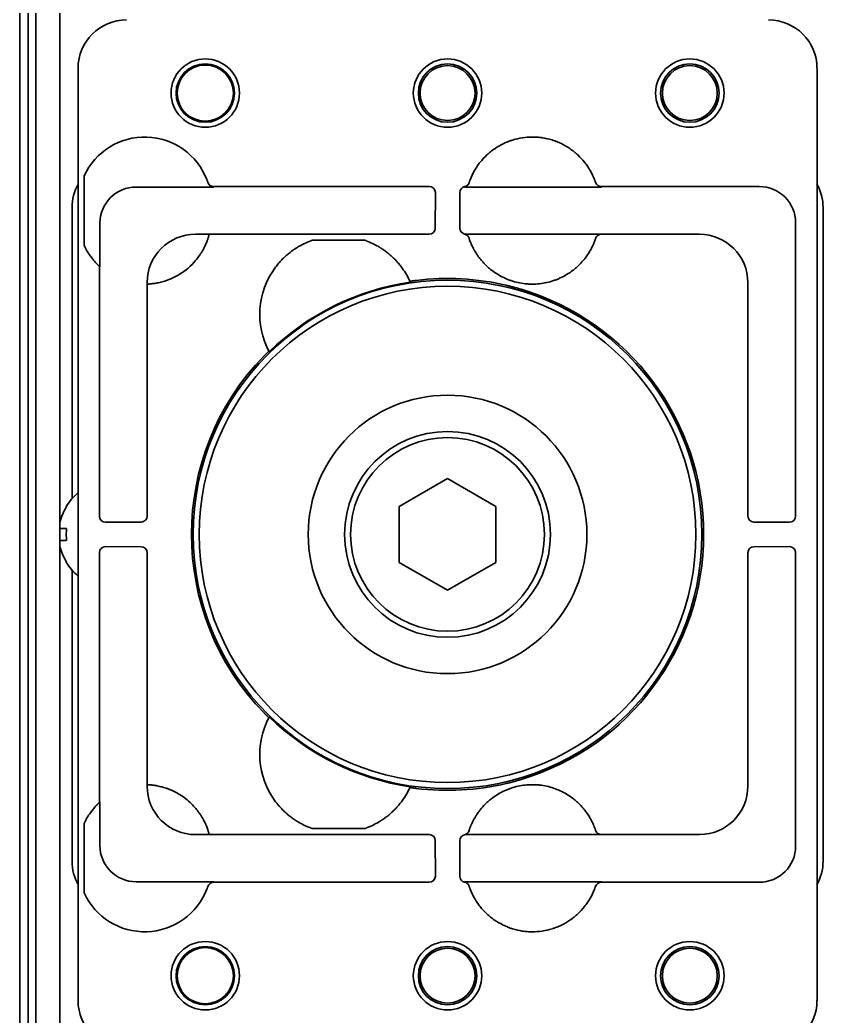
# Model space of a CAD drawing. Extents: x 6336 to 10269, y -393 to 3371.
# Drawn here: x 8426.8 to 8493.1, y 2653.9 to 2736.2 of the extents above; entities that cross this region are included whole.
import ezdxf

# ---------------------------------------------------------------- set-up
doc = ezdxf.new("R2010")
doc.units = 0
doc.header["$LTSCALE"] = 5
doc.layers.add('1', color=7, linetype='CONTINUOUS', true_color=0xffffff)

msp = doc.modelspace()

# ---------------------------------------------------------------- linework, layer by layer
at = {"layer": '1', "color": 7, "linetype": 'Continuous', "lineweight": 35}
for p, q in [((8428.073, 2599.326), (8428.073, 3234.726)), ((8426.773, 3233.926), (8426.773, 2584.526)), ((8427.462, 2587.526), (8427.462, 3230.926)), ((8430.073, 3188.71), (8430.073, 2694.737)), ((8431.573, 2732.227), (8431.573, 2655.226)), ((8492.573, 2655.226), (8492.573, 2732.227)), ((8432.073, 2717.608), (8432.073, 2723.344)), ((8442.774, 2722.424), (8436.375, 2722.424)), ((8460.567, 2722.463), (8442.761, 2722.463)), ((8474.774, 2722.424), (8463.599, 2722.424)), ((8474.294, 2722.783), (8474.287, 2722.804)), ((8487.81, 2722.463), (8474.761, 2722.463)), ((8461.051, 2719.016), (8461.066, 2721.963)), ((8463.079, 2721.963), (8463.094, 2719.016)), ((8431.073, 2720.727), (8431.073, 2696.678)), ((8493.073, 2666.726), (8493.073, 2720.727)), ((8433.375, 2719.424), (8433.375, 2715.828)), ((8490.81, 2695.232), (8490.81, 2719.464)), ((8441.27, 2718.528), (8442.399, 2718.528)), ((8442.399, 2718.528), (8442.397, 2718.519)), ((8442.397, 2718.519), (8450.288, 2718.519)), ((8450.288, 2718.519), (8450.385, 2718.519)), ((8450.385, 2718.519), (8450.882, 2718.52)), ((8450.883, 2718.52), (8455.263, 2718.52)), ((8455.263, 2718.52), (8455.761, 2718.519)), ((8455.761, 2718.519), (8455.858, 2718.519)), ((8455.858, 2718.519), (8460.552, 2718.519)), ((8463.529, 2718.528), (8474.774, 2718.528)), ((8474.297, 2718.179), (8474.297, 2718.18)), ((8474.771, 2718.519), (8482.866, 2718.519)), ((8455.263, 2718.02), (8450.883, 2718.02)), ((8433.336, 2715.864), (8433.336, 2695.232)), ((8437.271, 2714.403), (8437.271, 2714.529)), ((8437.28, 2714.404), (8437.271, 2714.403)), ((8437.28, 2695.247), (8437.28, 2714.404)), ((8486.866, 2714.52), (8486.866, 2695.247)), ((8458.073, 2696.036), (8462.073, 2698.345)), ((8462.073, 2698.345), (8466.073, 2696.036)), ((8430.595, 2696.026), (8430.628, 2696.026)), ((8458.073, 2691.417), (8458.073, 2696.036)), ((8466.073, 2696.036), (8466.073, 2691.417)), ((8430.073, 2694.232), (8430.073, 2693.231)), ((8433.836, 2694.733), (8436.783, 2694.748)), ((8487.366, 2694.748), (8490.31, 2694.733)), ((8430.073, 2692.716), (8430.073, 2599.726)), ((8436.783, 2692.705), (8433.836, 2692.72)), ((8490.31, 2692.72), (8487.366, 2692.705)), ((8433.336, 2692.22), (8433.336, 2671.588)), ((8437.28, 2673.049), (8437.28, 2692.205)), ((8486.866, 2692.205), (8486.866, 2672.933)), ((8490.81, 2667.989), (8490.81, 2692.22)), ((8430.628, 2691.426), (8430.595, 2691.426)), ((8462.073, 2689.107), (8458.073, 2691.417)), ((8466.073, 2691.417), (8462.073, 2689.107)), ((8431.073, 2690.774), (8431.073, 2666.726)), ((8437.271, 2673.049), (8437.28, 2673.049)), ((8437.271, 2672.923), (8437.271, 2673.049)), ((8433.375, 2671.624), (8433.336, 2671.588)), ((8433.375, 2671.624), (8433.375, 2668.028)), ((8432.073, 2664.108), (8432.073, 2669.844)), ((8442.399, 2668.924), (8441.27, 2668.924)), ((8442.397, 2668.933), (8442.399, 2668.924)), ((8450.288, 2668.933), (8442.397, 2668.933)), ((8450.385, 2668.933), (8450.288, 2668.933)), ((8450.882, 2668.933), (8450.385, 2668.933)), ((8450.883, 2669.433), (8455.263, 2669.433)), ((8455.263, 2668.933), (8450.883, 2668.933)), ((8455.263, 2668.933), (8455.761, 2668.933)), ((8455.858, 2668.933), (8455.761, 2668.933)), ((8460.552, 2668.933), (8455.858, 2668.933)), ((8474.774, 2668.924), (8463.529, 2668.924)), ((8474.298, 2669.271), (8474.297, 2669.272)), ((8482.866, 2668.933), (8474.771, 2668.933)), ((8461.066, 2665.489), (8461.051, 2668.436)), ((8463.094, 2668.433), (8463.079, 2665.489)), ((8436.375, 2665.028), (8442.774, 2665.028)), ((8442.286, 2664.645), (8442.282, 2664.634)), ((8442.287, 2664.649), (8442.286, 2664.647)), ((8442.761, 2664.989), (8460.567, 2664.989)), ((8463.599, 2665.028), (8474.774, 2665.028)), ((8474.287, 2664.648), (8474.291, 2664.663)), ((8474.761, 2664.989), (8487.81, 2664.989))]:
    msp.add_line(p, q, dxfattribs=at)
for centre, radius in [((8442.073, 2730.182), 2.825), ((8462.073, 2730.182), 2.825), ((8482.073, 2730.182), 2.825), ((8442.073, 2730.182), 2.411), ((8442.073, 2730.182), 2.32), ((8462.073, 2730.182), 2.411), ((8462.073, 2730.182), 2.267), ((8482.073, 2730.182), 2.411), ((8482.073, 2730.182), 2.267), ((8462.073, 2693.726), 21), ((8462.073, 2693.726), 20.5), ((8462.073, 2693.726), 11.5), ((8462.073, 2693.726), 8.5), ((8462.073, 2693.726), 8), ((8442.073, 2657.27), 2.825), ((8442.073, 2657.27), 2.411), ((8462.073, 2657.27), 2.825), ((8462.073, 2657.27), 2.411), ((8482.073, 2657.27), 2.825), ((8482.073, 2657.27), 2.411), ((8442.073, 2657.27), 2.32), ((8462.073, 2657.27), 2.267), ((8482.073, 2657.27), 2.267)]:
    msp.add_circle(centre, radius, dxfattribs=at)
for centre, radius, start, end in [((8437.073, 2721.052), 5.5, 21.10696, 155.38002), ((8437.073, 2719.9), 5.5, 204.61998, 215.33124), ((8437.073, 2719.9), 5.5, 301.52607, 319.88439), ((8453.073, 2711.9), 6.5, 143.94816, 207.95034), ((8453.073, 2711.9), 6.5, 24.74098, 36.05184), ((8462.073, 2693.726), 21.14, 76.75031, 97.03063), ((8462.073, 2693.726), 21.07, 98.38924, 134.30208), ((8462.073, 2693.726), 21.14, 286.69802, 73.30233), ((8462.073, 2693.726), 21.14, 135.6607, 224.3393), ((8434.693, 2693.527), 4.8, 130.542, 148.62729), ((8434.693, 2693.925), 4.8, 211.37271, 229.458), ((8453.073, 2675.552), 6.5, 152.04966, 216.05184), ((8462.073, 2693.726), 21.07, 225.69792, 261.61076), ((8453.073, 2675.552), 6.5, 323.94816, 335.25902), ((8462.073, 2693.726), 21.14, 262.96937, 283.24939), ((8437.073, 2667.552), 5.5, 45.48558, 58.47399), ((8437.073, 2667.552), 5.5, 144.66876, 155.38002), ((8437.073, 2666.4), 5.5, 204.61998, 338.89304)]:
    msp.add_arc(centre, radius, start, end, dxfattribs=at)
for centre, major_axis, ratio, start_param, end_param in [((8435.573, 2732.226), (2.829, -2.829), 0.999695, 2.356347, 3.926839), ((8488.572, 2732.226), (-2.829, -2.829), 0.999695, 2.356347, 3.926839), ((8435.073, 2720.726), (-2.829, 2.829), 0.999695, 0.279915, 0.785246), ((8436.376, 2719.423), (-2.122, 2.122), 0.999695, 5.497939, 7.068431), ((8437.065, 2721.05), (-5.228, -1.734), 0.999252, 3.138522, 3.145428), ((8442.761, 2722.963), (0.474, 0.159), 0.999831, 3.141593, 4.388346), ((8437.072, 2720.552), (-5.684, -1.924), 0.999938, 3.132345, 3.139281), ((8460.566, 2721.963), (-0.224, -0.448), 0.999239, 2.03449, 3.605134), ((8463.579, 2721.963), (0.224, -0.448), 0.999239, 2.880101, 4.248696), ((8463.379, 2722.943), (-0.473, 0.161), 0.999761, 2.10121, 3.149501), ((8463.599, 2721.924), (0.224, -0.447), 0.99981, 2.678052, 2.916971), ((8474.761, 2722.963), (0.475, 0.157), 0.999831, 3.145682, 4.39242), ((8487.809, 2719.463), (-2.122, -2.122), 0.999543, 2.356347, 3.926839), ((8489.072, 2720.726), (2.829, 2.829), 0.999695, 5.497939, 6.003271), ((8460.552, 2719.019), (-0.447, -0.224), 0.99981, 1.107255, 2.677899), ((8463.594, 2719.019), (0.447, -0.224), 0.99981, 3.605286, 4.952817), ((8441.271, 2714.528), (2.829, -2.829), 0.999695, 2.356347, 3.926839), ((8463.367, 2718.045), (-0.476, -0.155), 0.999754, 3.133975, 4.161422), ((8474.771, 2718.019), (-0.475, 0.156), 0.999831, 5.030486, 6.282512), ((8482.866, 2714.519), (2.828, -2.828), 0.999924, 0.78555, 2.356042), ((8435.374, 9942.538), (0, -7227.617), 0.017452, 6.267025, 6.267338), ((3762.892, 1908.685), (-4696.559, -804.417), 0.03512, 3.150702, 3.151017), ((11934.696, 5955.548), (-3486.444, -3247.993), 0.03512, 6.273761, 6.274076), ((8433.836, 2695.233), (-0.448, -0.224), 0.999239, 5.819644, 7.390288), ((8436.78, 2695.247), (0.224, 0.447), 0.99981, 3.605286, 5.17593), ((8487.366, 2695.247), (-0.224, 0.447), 0.99981, 1.107255, 2.677899), ((8490.31, 2695.233), (0.448, -0.224), 0.999239, 5.176082, 6.746726), ((8433.836, 2692.22), (0.448, -0.224), 0.999239, 2.03449, 3.605134), ((8436.78, 2692.205), (0.224, -0.447), 0.99981, 1.107255, 2.677899), ((8487.366, 2692.205), (-0.224, -0.447), 0.99981, 3.605286, 5.17593), ((8490.31, 2692.22), (-0.448, -0.224), 0.999239, 2.678052, 4.248696), ((11934.696, -568.096), (3486.444, -3247.993), 0.03512, 3.150702, 3.151017), ((8441.271, 2672.924), (2.829, 2.829), 0.999695, 2.356347, 3.926839), ((3762.892, 3478.768), (4696.559, -804.417), 0.03512, 6.273761, 6.274076), ((8482.866, 2672.933), (-2.828, -2.828), 0.999924, 0.78555, 2.356042), ((8460.552, 2668.433), (-0.447, 0.224), 0.99981, 3.605286, 5.17593), ((8463.594, 2668.433), (0.447, 0.224), 0.99981, 1.330368, 2.677899), ((8463.367, 2669.407), (0.476, -0.155), 0.999754, 5.263357, 6.293203), ((8474.771, 2669.433), (0.475, 0.156), 0.999831, 3.142574, 4.3946), ((8436.376, 2668.029), (-2.122, -2.122), 0.999695, 5.497939, 7.068431), ((8487.809, 2667.99), (2.122, -2.122), 0.999543, 5.497939, 7.068431), ((8435.073, 2666.727), (-2.829, -2.829), 0.999695, 5.497939, 6.003271), ((8489.072, 2666.727), (2.829, -2.829), 0.999695, 0.279915, 0.785246), ((8460.566, 2665.489), (0.224, -0.448), 0.999239, 5.819644, 7.390288), ((8463.579, 2665.489), (-0.224, -0.448), 0.999239, 5.176082, 6.544021), ((8442.761, 2664.489), (0.474, -0.159), 0.999831, 1.894839, 3.141593), ((8437.075, 2666.399), (-1.747, -5.214), 0.99983, 1.569957, 1.576869), ((8463.378, 2664.51), (-0.477, -0.15), 0.999767, 3.157291, 4.205088), ((8463.599, 2665.529), (-0.224, -0.447), 0.99981, 0.22534, 0.463541), ((8474.761, 2664.489), (0.474, -0.158), 0.999831, 1.892032, 3.138921), ((8435.573, 2655.227), (2.829, 2.829), 0.999695, 2.356347, 3.926839), ((8488.572, 2655.227), (-2.829, 2.829), 0.999695, 2.356347, 3.926839)]:
    msp.add_ellipse(centre, major_axis=major_axis, ratio=ratio, start_param=start_param, end_param=end_param, dxfattribs=at)
for points, knots in [([(8474.204, 2723.033), (8474.104, 2723.292), (8473.985, 2723.542), (8473.83, 2723.813), (8473.812, 2723.843), (8473.777, 2723.903), (8473.759, 2723.932), (8473.704, 2724.021), (8473.666, 2724.079), (8473.55, 2724.25), (8473.468, 2724.361), (8473.213, 2724.684), (8473.027, 2724.885), (8472.775, 2725.12), (8472.698, 2725.19), (8472.619, 2725.257), (8472.566, 2725.301), (8472.539, 2725.323), (8472.403, 2725.432), (8472.292, 2725.514), (8471.952, 2725.747), (8471.715, 2725.884), (8471.344, 2726.064), (8471.218, 2726.119), (8471.057, 2726.182), (8471.025, 2726.195), (8470.96, 2726.219), (8470.927, 2726.231), (8470.829, 2726.265), (8470.763, 2726.287), (8470.433, 2726.389), (8470.166, 2726.45), (8469.759, 2726.511), (8469.623, 2726.527), (8469.417, 2726.542), (8469.313, 2726.548), (8469.209, 2726.551), (8469.14, 2726.552), (8469.105, 2726.552), (8468.793, 2726.552), (8468.519, 2726.531), (8467.977, 2726.449), (8467.709, 2726.388), (8467.412, 2726.296), (8467.379, 2726.285), (8467.313, 2726.263), (8467.28, 2726.252), (8467.182, 2726.217), (8467.117, 2726.193), (8466.924, 2726.117), (8466.798, 2726.062), (8466.428, 2725.882), (8466.191, 2725.745), (8465.907, 2725.55), (8465.822, 2725.49), (8465.74, 2725.427), (8465.685, 2725.385), (8465.657, 2725.363), (8465.522, 2725.255), (8465.418, 2725.164), (8465.116, 2724.883), (8464.931, 2724.681), (8464.675, 2724.358), (8464.594, 2724.247), (8464.497, 2724.104), (8464.478, 2724.075), (8464.44, 2724.016), (8464.421, 2723.987), (8464.366, 2723.899), (8464.331, 2723.839), (8464.159, 2723.538), (8464.04, 2723.288), (8463.94, 2723.029)], [0, 0, 0, 0, 0.0625, 0.0625, 0.070313, 0.070313, 0.078125, 0.078125, 0.09375, 0.09375, 0.125, 0.125, 0.1875, 0.1875, 0.203125, 0.210938, 0.210938, 0.21875, 0.21875, 0.25, 0.25, 0.3125, 0.3125, 0.34375, 0.34375, 0.351563, 0.351563, 0.359375, 0.359375, 0.375, 0.375, 0.4375, 0.4375, 0.46875, 0.46875, 0.484375, 0.492188, 0.492188, 0.5, 0.5, 0.5625, 0.5625, 0.625, 0.625, 0.632812, 0.632812, 0.640625, 0.640625, 0.65625, 0.65625, 0.6875, 0.6875, 0.75, 0.75, 0.765625, 0.773437, 0.773437, 0.78125, 0.78125, 0.8125, 0.8125, 0.875, 0.875, 0.90625, 0.90625, 0.914062, 0.914062, 0.921875, 0.921875, 0.9375, 0.9375, 1, 1, 1, 1]), ([(8442.287, 2722.804), (8442.286, 2722.804), (8442.286, 2722.806), (8442.284, 2722.812), (8442.282, 2722.816), (8442.278, 2722.828), (8442.276, 2722.835), (8442.27, 2722.852), (8442.267, 2722.861), (8442.26, 2722.882), (8442.255, 2722.894), (8442.247, 2722.919), (8442.242, 2722.932), (8442.234, 2722.953), (8442.232, 2722.96), (8442.226, 2722.974), (8442.224, 2722.981), (8442.215, 2723.003), (8442.21, 2723.018), (8442.204, 2723.033)], [0, 0, 0, 0, 0.125, 0.125, 0.25, 0.25, 0.375, 0.375, 0.5, 0.5, 0.625, 0.625, 0.75, 0.75, 0.8125, 0.8125, 0.875, 0.875, 1, 1, 1, 1]), ([(8463.94, 2723.029), (8463.935, 2723.014), (8463.929, 2722.998), (8463.92, 2722.976), (8463.917, 2722.968), (8463.912, 2722.953), (8463.909, 2722.946), (8463.901, 2722.924), (8463.896, 2722.911), (8463.889, 2722.891), (8463.887, 2722.885), (8463.883, 2722.872), (8463.881, 2722.866), (8463.875, 2722.849), (8463.871, 2722.839), (8463.867, 2722.825), (8463.865, 2722.821), (8463.862, 2722.813), (8463.861, 2722.81), (8463.858, 2722.8), (8463.856, 2722.795), (8463.854, 2722.789), (8463.854, 2722.788), (8463.853, 2722.786), (8463.853, 2722.785), (8463.853, 2722.785)], [0, 0, 0, 0, 0.125, 0.125, 0.1875, 0.1875, 0.25, 0.25, 0.375, 0.375, 0.4375, 0.4375, 0.5, 0.5, 0.625, 0.625, 0.6875, 0.6875, 0.75, 0.75, 0.875, 0.875, 0.9375, 0.9375, 1, 1, 1, 1]), ([(8474.287, 2722.804), (8474.287, 2722.804), (8474.286, 2722.806), (8474.284, 2722.81), (8474.284, 2722.812), (8474.282, 2722.817), (8474.281, 2722.819), (8474.279, 2722.828), (8474.276, 2722.835), (8474.272, 2722.847), (8474.27, 2722.852), (8474.267, 2722.861), (8474.265, 2722.866), (8474.26, 2722.882), (8474.256, 2722.894), (8474.249, 2722.912), (8474.247, 2722.919), (8474.242, 2722.932), (8474.239, 2722.939), (8474.232, 2722.959), (8474.227, 2722.974), (8474.218, 2722.996), (8474.215, 2723.003), (8474.21, 2723.018), (8474.207, 2723.026), (8474.204, 2723.033)], [0, 0, 0, 0, 0.125, 0.125, 0.1875, 0.1875, 0.25, 0.25, 0.375, 0.375, 0.4375, 0.4375, 0.5, 0.5, 0.625, 0.625, 0.6875, 0.6875, 0.75, 0.75, 0.875, 0.875, 0.9375, 0.9375, 1, 1, 1, 1]), ([(8442.774, 2722.424), (8442.747, 2722.424), (8442.695, 2722.428), (8442.645, 2722.44), (8442.607, 2722.452), (8442.595, 2722.457), (8442.571, 2722.467), (8442.559, 2722.472), (8442.524, 2722.49), (8442.502, 2722.503), (8442.47, 2722.526), (8442.46, 2722.534), (8442.44, 2722.551), (8442.43, 2722.56), (8442.402, 2722.588), (8442.386, 2722.607), (8442.355, 2722.65), (8442.341, 2722.672), (8442.317, 2722.719), (8442.307, 2722.743), (8442.299, 2722.768)], [0, 0, 0, 0, 0.125, 0.25, 0.25, 0.3125, 0.3125, 0.375, 0.375, 0.5, 0.5, 0.5625, 0.5625, 0.625, 0.625, 0.75, 0.75, 0.875, 0.875, 1, 1, 1, 1]), ([(8463.481, 2722.41), (8463.48, 2722.416), (8463.48, 2722.422), (8463.48, 2722.437), (8463.479, 2722.445), (8463.479, 2722.453)], [0, 0, 0, 0, 0.441588, 0.441588, 1, 1, 1, 1]), ([(8463.838, 2722.742), (8463.825, 2722.701), (8463.807, 2722.663), (8463.779, 2722.618), (8463.773, 2722.609), (8463.76, 2722.592), (8463.753, 2722.583), (8463.733, 2722.559), (8463.704, 2722.528), (8463.671, 2722.501), (8463.645, 2722.483), (8463.636, 2722.477), (8463.618, 2722.465), (8463.609, 2722.46), (8463.562, 2722.435), (8463.522, 2722.42), (8463.481, 2722.41)], [0, 0, 0, 0, 0.25, 0.25, 0.3125, 0.3125, 0.375, 0.375, 0.5, 0.625, 0.625, 0.6875, 0.6875, 0.75, 0.75, 1, 1, 1, 1]), ([(8442.397, 2718.519), (8442.396, 2718.518), (8442.395, 2718.512), (8442.39, 2718.495), (8442.384, 2718.47), (8442.373, 2718.43), (8442.365, 2718.401), (8442.363, 2718.395), (8442.359, 2718.382), (8442.357, 2718.375), (8442.351, 2718.355), (8442.347, 2718.341), (8442.334, 2718.295), (8442.313, 2718.228), (8442.287, 2718.148), (8442.265, 2718.084), (8442.253, 2718.051), (8442.24, 2718.016), (8442.232, 2717.992), (8442.227, 2717.98), (8442.204, 2717.92), (8442.184, 2717.869), (8442.12, 2717.711), (8442.07, 2717.597), (8441.996, 2717.447), (8441.981, 2717.417), (8441.949, 2717.356), (8441.933, 2717.325), (8441.883, 2717.232), (8441.848, 2717.17), (8441.774, 2717.044), (8441.735, 2716.981), (8441.674, 2716.886), (8441.653, 2716.855), (8441.61, 2716.791), (8441.588, 2716.759), (8441.477, 2716.601), (8441.381, 2716.477), (8441.279, 2716.356)], [0, 0, 0, 0, 0.0625, 0.0625, 0.125, 0.1875, 0.1875, 0.203125, 0.203125, 0.21875, 0.21875, 0.25, 0.25, 0.3125, 0.375, 0.375, 0.40625, 0.421875, 0.421875, 0.4375, 0.4375, 0.5, 0.5, 0.625, 0.625, 0.65625, 0.65625, 0.6875, 0.6875, 0.75, 0.75, 0.8125, 0.8125, 0.84375, 0.84375, 0.875, 0.875, 1, 1, 1, 1]), ([(8463.842, 2718.2), (8463.843, 2718.198), (8463.847, 2718.184), (8463.859, 2718.149), (8463.864, 2718.135), (8463.873, 2718.109), (8463.876, 2718.1), (8463.883, 2718.081), (8463.886, 2718.07), (8463.906, 2718.015), (8463.925, 2717.962), (8463.961, 2717.871), (8463.974, 2717.838), (8463.996, 2717.787), (8464.003, 2717.769), (8464.019, 2717.733), (8464.027, 2717.714), (8464.035, 2717.695)], [0, 0, 0, 0, 0.25, 0.25, 0.375, 0.375, 0.4375, 0.4375, 0.5, 0.5, 0.75, 0.75, 0.875, 0.875, 0.9375, 0.9375, 1, 1, 1, 1]), ([(8473.267, 2716.343), (8473.354, 2716.446), (8473.437, 2716.551), (8473.554, 2716.711), (8473.592, 2716.765), (8473.646, 2716.846), (8473.664, 2716.873), (8473.7, 2716.927), (8473.717, 2716.954), (8473.802, 2717.089), (8473.863, 2717.194), (8473.944, 2717.346), (8473.97, 2717.396), (8474, 2717.457), (8474.006, 2717.469), (8474.018, 2717.493), (8474.024, 2717.505), (8474.041, 2717.54), (8474.052, 2717.563), (8474.104, 2717.676), (8474.139, 2717.757), (8474.176, 2717.848), (8474.183, 2717.865), (8474.193, 2717.89), (8474.196, 2717.899), (8474.202, 2717.915), (8474.218, 2717.955), (8474.241, 2718.018), (8474.257, 2718.063), (8474.267, 2718.092), (8474.27, 2718.101), (8474.276, 2718.118), (8474.279, 2718.125), (8474.286, 2718.145), (8474.293, 2718.166), (8474.295, 2718.175), (8474.296, 2718.176)], [0, 0, 0, 0, 0.125, 0.125, 0.1875, 0.1875, 0.21875, 0.21875, 0.25, 0.25, 0.375, 0.375, 0.4375, 0.4375, 0.453125, 0.453125, 0.46875, 0.46875, 0.5, 0.5, 0.625, 0.625, 0.65625, 0.65625, 0.671875, 0.671875, 0.6875, 0.75, 0.8125, 0.8125, 0.84375, 0.84375, 0.875, 0.875, 0.9375, 1, 1, 1, 1]), ([(8474.299, 2718.184), (8474.307, 2718.209), (8474.327, 2718.257), (8474.354, 2718.302), (8474.377, 2718.334), (8474.386, 2718.344), (8474.403, 2718.364), (8474.411, 2718.373), (8474.439, 2718.401), (8474.459, 2718.418), (8474.491, 2718.441), (8474.502, 2718.448), (8474.524, 2718.462), (8474.535, 2718.468), (8474.57, 2718.486), (8474.594, 2718.496), (8474.644, 2718.512), (8474.669, 2718.518), (8474.721, 2718.526), (8474.747, 2718.528), (8474.774, 2718.528)], [0, 0, 0, 0, 0.125, 0.25, 0.25, 0.3125, 0.3125, 0.375, 0.375, 0.5, 0.5, 0.5625, 0.5625, 0.625, 0.625, 0.75, 0.75, 0.875, 0.875, 1, 1, 1, 1]), ([(8474.774, 2718.528), (8474.773, 2718.527), (8474.773, 2718.525), (8474.772, 2718.522), (8474.771, 2718.521), (8474.771, 2718.519)], [0, 0, 0, 0, 0.496999, 0.496999, 1, 1, 1, 1]), ([(8449.813, 2717.523), (8449.788, 2717.509), (8449.759, 2717.492), (8449.712, 2717.463), (8449.695, 2717.453), (8449.661, 2717.432), (8449.644, 2717.422), (8449.589, 2717.388), (8449.551, 2717.363), (8449.492, 2717.325), (8449.472, 2717.312), (8449.432, 2717.284), (8449.411, 2717.27), (8449.349, 2717.227), (8449.307, 2717.198), (8449.221, 2717.136), (8449.177, 2717.103), (8449.046, 2717.003), (8448.956, 2716.931), (8448.843, 2716.835), (8448.82, 2716.815), (8448.774, 2716.776), (8448.706, 2716.715), (8448.638, 2716.653), (8448.504, 2716.524), (8448.414, 2716.435), (8448.282, 2716.294), (8448.239, 2716.245), (8448.173, 2716.171), (8448.152, 2716.146), (8448.108, 2716.096), (8448.087, 2716.07), (8447.98, 2715.941), (8447.898, 2715.835), (8447.818, 2715.725)], [0, 0, 0, 0, 0.0625, 0.0625, 0.09375, 0.09375, 0.125, 0.125, 0.1875, 0.1875, 0.21875, 0.21875, 0.25, 0.25, 0.3125, 0.3125, 0.375, 0.375, 0.5, 0.5, 0.53125, 0.53125, 0.5625, 0.625, 0.625, 0.75, 0.75, 0.8125, 0.8125, 0.84375, 0.84375, 0.875, 0.875, 1, 1, 1, 1]), ([(8450.459, 2717.851), (8450.101, 2717.694), (8449.899, 2717.573), (8449.813, 2717.523), (8449.813, 2717.523), (8449.813, 2717.523)], [0, 0, 0, 0, 0.99996, 0.99996, 1, 1, 1, 1]), ([(8458.328, 2715.725), (8458.248, 2715.835), (8458.166, 2715.941), (8458.039, 2716.094), (8457.996, 2716.145), (8457.93, 2716.219), (8457.909, 2716.243), (8457.864, 2716.292), (8457.842, 2716.316), (8457.798, 2716.364), (8457.775, 2716.387), (8457.73, 2716.434), (8457.708, 2716.457), (8457.64, 2716.525), (8457.595, 2716.569), (8457.46, 2716.697), (8457.37, 2716.778), (8457.191, 2716.93), (8457.101, 2717.002), (8456.969, 2717.103), (8456.925, 2717.136), (8456.838, 2717.198), (8456.796, 2717.228), (8456.713, 2717.285), (8456.673, 2717.312), (8456.614, 2717.351), (8456.595, 2717.363), (8456.557, 2717.387), (8456.538, 2717.399), (8456.484, 2717.433), (8456.45, 2717.454), (8456.387, 2717.492), (8456.358, 2717.509), (8456.333, 2717.523)], [0, 0, 0, 0, 0.125, 0.125, 0.1875, 0.1875, 0.21875, 0.21875, 0.25, 0.25, 0.28125, 0.28125, 0.3125, 0.3125, 0.375, 0.375, 0.5, 0.5, 0.625, 0.625, 0.6875, 0.6875, 0.75, 0.75, 0.8125, 0.8125, 0.84375, 0.84375, 0.875, 0.875, 0.9375, 0.9375, 1, 1, 1, 1]), ([(8464.035, 2717.695), (8464.055, 2717.649), (8464.077, 2717.6), (8464.125, 2717.499), (8464.151, 2717.447), (8464.193, 2717.365), (8464.215, 2717.324), (8464.238, 2717.281), (8464.253, 2717.253), (8464.261, 2717.238), (8464.302, 2717.166), (8464.336, 2717.108), (8464.407, 2716.99), (8464.445, 2716.931), (8464.504, 2716.842), (8464.524, 2716.812), (8464.565, 2716.752), (8464.586, 2716.722), (8464.693, 2716.573), (8464.784, 2716.457), (8464.881, 2716.343)], [0, 0, 0, 0, 0.125, 0.125, 0.25, 0.25, 0.3125, 0.34375, 0.34375, 0.375, 0.375, 0.5, 0.5, 0.625, 0.625, 0.6875, 0.6875, 0.75, 0.75, 1, 1, 1, 1]), ([(8433.336, 2715.864), (8433.335, 2715.865), (8433.333, 2715.867), (8433.324, 2715.875), (8433.318, 2715.881), (8433.306, 2715.892), (8433.301, 2715.897), (8433.292, 2715.906), (8433.286, 2715.911), (8433.27, 2715.926), (8433.257, 2715.938), (8433.237, 2715.958), (8433.23, 2715.965), (8433.215, 2715.98), (8433.207, 2715.987), (8433.184, 2716.01), (8433.168, 2716.027), (8433.134, 2716.061), (8433.116, 2716.079), (8433.089, 2716.108), (8433.08, 2716.118), (8433.061, 2716.138), (8433.052, 2716.148), (8433.005, 2716.198), (8432.966, 2716.241), (8432.908, 2716.307), (8432.889, 2716.33), (8432.85, 2716.376), (8432.83, 2716.4), (8432.772, 2716.471), (8432.734, 2716.519), (8432.659, 2716.618), (8432.622, 2716.668), (8432.586, 2716.719)], [0, 0, 0, 0, 0.0625, 0.0625, 0.125, 0.125, 0.15625, 0.15625, 0.1875, 0.1875, 0.25, 0.25, 0.28125, 0.28125, 0.3125, 0.3125, 0.375, 0.375, 0.4375, 0.4375, 0.46875, 0.46875, 0.5, 0.5, 0.625, 0.625, 0.6875, 0.6875, 0.75, 0.75, 0.875, 0.875, 1, 1, 1, 1]), ([(8464.881, 2716.343), (8465.011, 2716.19), (8465.148, 2716.045), (8465.365, 2715.84), (8465.44, 2715.773), (8465.554, 2715.676), (8465.593, 2715.644), (8465.671, 2715.582), (8465.71, 2715.551), (8465.908, 2715.4), (8466.072, 2715.289), (8466.411, 2715.086), (8466.586, 2714.993), (8466.855, 2714.869), (8466.947, 2714.829), (8467.085, 2714.774), (8467.132, 2714.756), (8467.226, 2714.722), (8467.273, 2714.705), (8467.51, 2714.626), (8467.701, 2714.573), (8468.087, 2714.488), (8468.282, 2714.456), (8468.577, 2714.424), (8468.676, 2714.416), (8468.825, 2714.408), (8468.874, 2714.406), (8468.974, 2714.403), (8469.024, 2714.402), (8469.274, 2714.402), (8469.473, 2714.413), (8469.866, 2714.456), (8470.061, 2714.488), (8470.447, 2714.573), (8470.638, 2714.626), (8470.875, 2714.706), (8470.923, 2714.722), (8471.016, 2714.757), (8471.156, 2714.81), (8471.292, 2714.869), (8471.562, 2714.993), (8471.736, 2715.086), (8472.075, 2715.289), (8472.24, 2715.4), (8472.438, 2715.551), (8472.478, 2715.582), (8472.556, 2715.645), (8472.672, 2715.74), (8472.783, 2715.84), (8473, 2716.045), (8473.137, 2716.19), (8473.267, 2716.343)], [0, 0, 0, 0, 0.0625, 0.0625, 0.09375, 0.09375, 0.109375, 0.109375, 0.125, 0.125, 0.1875, 0.1875, 0.25, 0.25, 0.28125, 0.28125, 0.296875, 0.296875, 0.3125, 0.3125, 0.375, 0.375, 0.4375, 0.4375, 0.46875, 0.46875, 0.484375, 0.484375, 0.5, 0.5, 0.5625, 0.5625, 0.625, 0.625, 0.6875, 0.6875, 0.703125, 0.703125, 0.71875, 0.75, 0.75, 0.8125, 0.8125, 0.875, 0.875, 0.890625, 0.890625, 0.90625, 0.9375, 0.9375, 1, 1, 1, 1]), ([(8439.949, 2715.212), (8439.877, 2715.168), (8439.805, 2715.126), (8439.66, 2715.046), (8439.587, 2715.007), (8439.366, 2714.898), (8439.217, 2714.832), (8439.029, 2714.759), (8438.992, 2714.745), (8438.935, 2714.725), (8438.917, 2714.718), (8438.879, 2714.705), (8438.786, 2714.673), (8438.695, 2714.644), (8438.552, 2714.602), (8438.482, 2714.583), (8438.346, 2714.549), (8438.279, 2714.533), (8438.214, 2714.52)], [0, 0, 0, 0, 0.125, 0.125, 0.25, 0.25, 0.5, 0.5, 0.5625, 0.5625, 0.59375, 0.59375, 0.625, 0.75, 0.75, 0.875, 0.875, 1, 1, 1, 1]), ([(8438.214, 2714.52), (8438.143, 2714.504), (8438.076, 2714.492), (8437.948, 2714.469), (8437.888, 2714.46), (8437.774, 2714.444), (8437.72, 2714.438), (8437.621, 2714.427), (8437.577, 2714.423), (8437.496, 2714.416), (8437.461, 2714.413), (8437.398, 2714.409), (8437.372, 2714.408), (8437.328, 2714.406), (8437.295, 2714.404), (8437.282, 2714.404), (8437.28, 2714.404)], [0, 0, 0, 0, 0.125, 0.125, 0.25, 0.25, 0.375, 0.375, 0.5, 0.5, 0.625, 0.625, 0.75, 0.75, 0.875, 1, 1, 1, 1]), ([(8459.485, 2714.707), (8459.452, 2714.703), (8459.419, 2714.698), (8459.371, 2714.692), (8459.355, 2714.69), (8459.323, 2714.685), (8459.307, 2714.683), (8459.261, 2714.676), (8459.232, 2714.672), (8459.19, 2714.665), (8459.177, 2714.663), (8459.157, 2714.66), (8459.151, 2714.659), (8459.138, 2714.656), (8459.132, 2714.655), (8459.102, 2714.65), (8459.081, 2714.646), (8459.057, 2714.642), (8459.053, 2714.641), (8459.044, 2714.639), (8459.04, 2714.638), (8459.028, 2714.636), (8459.021, 2714.634), (8459.001, 2714.63), (8458.992, 2714.627), (8458.982, 2714.624), (8458.98, 2714.623), (8458.977, 2714.621), (8458.976, 2714.621), (8458.976, 2714.62)], [0, 0, 0, 0, 0.125, 0.125, 0.1875, 0.1875, 0.25, 0.25, 0.375, 0.375, 0.4375, 0.4375, 0.46875, 0.46875, 0.5, 0.5, 0.625, 0.625, 0.65625, 0.65625, 0.6875, 0.6875, 0.75, 0.75, 0.875, 0.875, 0.9375, 0.9375, 1, 1, 1, 1]), ([(8468.147, 2713.974), (8468.045, 2714.005), (8467.943, 2714.035), (8467.739, 2714.092), (8467.535, 2714.149), (8467.33, 2714.202), (8467.124, 2714.254), (8467.021, 2714.279), (8466.918, 2714.303)], [0, 0, 0, 0, 0.25, 0.25, 0.5, 0.75, 0.75, 1, 1, 1, 1]), ([(8447.331, 2708.853), (8447.331, 2708.854), (8447.327, 2708.853), (8447.319, 2708.847), (8447.316, 2708.845), (8447.31, 2708.84), (8447.308, 2708.838), (8447.303, 2708.835), (8447.301, 2708.833), (8447.288, 2708.822), (8447.276, 2708.812), (8447.255, 2708.793), (8447.247, 2708.786), (8447.231, 2708.771), (8447.214, 2708.755), (8447.195, 2708.738), (8447.176, 2708.72), (8447.166, 2708.711), (8447.135, 2708.682), (8447.114, 2708.661), (8447.081, 2708.628), (8447.07, 2708.617), (8447.047, 2708.595), (8447.035, 2708.583), (8447, 2708.548), (8446.977, 2708.525), (8446.953, 2708.501)], [0, 0, 0, 0, 0.125, 0.125, 0.1875, 0.1875, 0.21875, 0.21875, 0.25, 0.25, 0.375, 0.375, 0.4375, 0.4375, 0.5, 0.5625, 0.5625, 0.625, 0.625, 0.75, 0.75, 0.8125, 0.8125, 0.875, 0.875, 1, 1, 1, 1]), ([(8430.628, 2696.026), (8430.503, 2695.823), (8430.396, 2695.613), (8430.258, 2695.288), (8430.216, 2695.178), (8430.14, 2694.955), (8430.107, 2694.841), (8430.077, 2694.726)], [0, 0, 0, 0, 0.5, 0.5, 0.75, 0.75, 1, 1, 1, 1]), ([(8430.628, 2693.226), (8430.503, 2693.226), (8430.396, 2693.226), (8430.258, 2693.226), (8430.216, 2693.226), (8430.14, 2693.226), (8430.107, 2693.226), (8430.077, 2693.226)], [0, 0, 0, 0, 0.5, 0.5, 0.75, 0.75, 1, 1, 1, 1]), ([(8446.953, 2678.951), (8446.977, 2678.927), (8447, 2678.904), (8447.035, 2678.869), (8447.046, 2678.858), (8447.069, 2678.835), (8447.08, 2678.824), (8447.114, 2678.791), (8447.135, 2678.771), (8447.166, 2678.742), (8447.176, 2678.732), (8447.19, 2678.719), (8447.195, 2678.714), (8447.204, 2678.706), (8447.209, 2678.701), (8447.231, 2678.681), (8447.247, 2678.666), (8447.265, 2678.65), (8447.268, 2678.647), (8447.275, 2678.641), (8447.278, 2678.639), (8447.288, 2678.631), (8447.293, 2678.626), (8447.308, 2678.613), (8447.316, 2678.607), (8447.325, 2678.601), (8447.327, 2678.6), (8447.33, 2678.599), (8447.331, 2678.599), (8447.331, 2678.599)], [0, 0, 0, 0, 0.125, 0.125, 0.1875, 0.1875, 0.25, 0.25, 0.375, 0.375, 0.4375, 0.4375, 0.46875, 0.46875, 0.5, 0.5, 0.625, 0.625, 0.65625, 0.65625, 0.6875, 0.6875, 0.75, 0.75, 0.875, 0.875, 0.9375, 0.9375, 1, 1, 1, 1]), ([(8437.28, 2673.049), (8437.282, 2673.049), (8437.288, 2673.048), (8437.312, 2673.047), (8437.328, 2673.047), (8437.371, 2673.044), (8437.397, 2673.043), (8437.436, 2673.04), (8437.444, 2673.04), (8437.461, 2673.039), (8437.487, 2673.037), (8437.516, 2673.035), (8437.576, 2673.03), (8437.621, 2673.025), (8437.718, 2673.015), (8437.771, 2673.008), (8437.843, 2672.998), (8437.858, 2672.996), (8437.887, 2672.992), (8437.932, 2672.985), (8437.98, 2672.977), (8438.076, 2672.961), (8438.144, 2672.948), (8438.215, 2672.933)], [0, 0, 0, 0, 0.125, 0.125, 0.25, 0.25, 0.375, 0.375, 0.40625, 0.40625, 0.4375, 0.5, 0.5, 0.625, 0.625, 0.75, 0.75, 0.78125, 0.78125, 0.8125, 0.875, 0.875, 1, 1, 1, 1]), ([(8438.215, 2672.933), (8438.344, 2672.905), (8438.48, 2672.871), (8438.693, 2672.809), (8438.765, 2672.786), (8438.875, 2672.749), (8438.913, 2672.736), (8438.988, 2672.709), (8439.025, 2672.695), (8439.213, 2672.622), (8439.362, 2672.556), (8439.548, 2672.464), (8439.585, 2672.446), (8439.659, 2672.407), (8439.696, 2672.387), (8439.805, 2672.327), (8439.877, 2672.284), (8439.949, 2672.241)], [0, 0, 0, 0, 0.25, 0.25, 0.375, 0.375, 0.4375, 0.4375, 0.5, 0.5, 0.75, 0.75, 0.8125, 0.8125, 0.875, 0.875, 1, 1, 1, 1]), ([(8458.976, 2672.832), (8458.976, 2672.831), (8458.979, 2672.829), (8458.988, 2672.826), (8458.992, 2672.825), (8458.999, 2672.823), (8459.002, 2672.823), (8459.008, 2672.821), (8459.011, 2672.82), (8459.027, 2672.817), (8459.043, 2672.813), (8459.071, 2672.808), (8459.081, 2672.806), (8459.102, 2672.802), (8459.125, 2672.798), (8459.15, 2672.794), (8459.176, 2672.789), (8459.189, 2672.787), (8459.231, 2672.781), (8459.261, 2672.776), (8459.307, 2672.769), (8459.322, 2672.767), (8459.354, 2672.763), (8459.37, 2672.76), (8459.419, 2672.754), (8459.452, 2672.75), (8459.485, 2672.745)], [0, 0, 0, 0, 0.125, 0.125, 0.1875, 0.1875, 0.21875, 0.21875, 0.25, 0.25, 0.375, 0.375, 0.4375, 0.4375, 0.5, 0.5625, 0.5625, 0.625, 0.625, 0.75, 0.75, 0.8125, 0.8125, 0.875, 0.875, 1, 1, 1, 1]), ([(8473.267, 2671.109), (8473.137, 2671.262), (8473, 2671.407), (8472.783, 2671.613), (8472.708, 2671.679), (8472.594, 2671.776), (8472.555, 2671.808), (8472.477, 2671.871), (8472.438, 2671.901), (8472.24, 2672.052), (8472.075, 2672.163), (8471.737, 2672.366), (8471.562, 2672.459), (8471.293, 2672.584), (8471.201, 2672.623), (8471.062, 2672.678), (8471.016, 2672.696), (8470.922, 2672.73), (8470.875, 2672.747), (8470.638, 2672.827), (8470.447, 2672.879), (8470.061, 2672.964), (8469.866, 2672.996), (8469.571, 2673.028), (8469.472, 2673.036), (8469.323, 2673.044), (8469.273, 2673.046), (8469.174, 2673.049), (8469.123, 2673.05), (8468.873, 2673.05), (8468.675, 2673.039), (8468.282, 2672.996), (8468.087, 2672.964), (8467.701, 2672.879), (8467.509, 2672.827), (8467.272, 2672.747), (8467.225, 2672.73), (8467.131, 2672.696), (8466.992, 2672.642), (8466.855, 2672.584), (8466.586, 2672.459), (8466.412, 2672.367), (8466.073, 2672.163), (8465.908, 2672.052), (8465.709, 2671.901), (8465.67, 2671.87), (8465.592, 2671.808), (8465.476, 2671.712), (8465.365, 2671.612), (8465.148, 2671.407), (8465.011, 2671.262), (8464.881, 2671.109)], [0, 0, 0, 0, 0.0625, 0.0625, 0.09375, 0.09375, 0.109375, 0.109375, 0.125, 0.125, 0.1875, 0.1875, 0.25, 0.25, 0.28125, 0.28125, 0.296875, 0.296875, 0.3125, 0.3125, 0.375, 0.375, 0.4375, 0.4375, 0.46875, 0.46875, 0.484375, 0.484375, 0.5, 0.5, 0.5625, 0.5625, 0.625, 0.625, 0.6875, 0.6875, 0.703125, 0.703125, 0.71875, 0.75, 0.75, 0.8125, 0.8125, 0.875, 0.875, 0.890625, 0.890625, 0.90625, 0.9375, 0.9375, 1, 1, 1, 1]), ([(8466.918, 2673.149), (8467.021, 2673.173), (8467.124, 2673.199), (8467.33, 2673.25), (8467.535, 2673.304), (8467.739, 2673.36), (8467.944, 2673.418), (8468.045, 2673.447), (8468.147, 2673.478)], [0, 0, 0, 0, 0.25, 0.25, 0.5, 0.75, 0.75, 1, 1, 1, 1]), ([(8432.586, 2670.733), (8432.622, 2670.784), (8432.659, 2670.834), (8432.733, 2670.932), (8432.771, 2670.98), (8432.848, 2671.074), (8432.886, 2671.12), (8432.945, 2671.187), (8432.964, 2671.209), (8433.003, 2671.252), (8433.022, 2671.273), (8433.06, 2671.314), (8433.078, 2671.333), (8433.106, 2671.362), (8433.115, 2671.371), (8433.132, 2671.39), (8433.141, 2671.399), (8433.184, 2671.442), (8433.216, 2671.473), (8433.25, 2671.507), (8433.257, 2671.513), (8433.269, 2671.525), (8433.275, 2671.531), (8433.292, 2671.547), (8433.301, 2671.556), (8433.313, 2671.567), (8433.317, 2671.57), (8433.323, 2671.576), (8433.326, 2671.579), (8433.333, 2671.585), (8433.335, 2671.587), (8433.336, 2671.588)], [0, 0, 0, 0, 0.125, 0.125, 0.25, 0.25, 0.375, 0.375, 0.4375, 0.4375, 0.5, 0.5, 0.5625, 0.5625, 0.59375, 0.59375, 0.625, 0.625, 0.75, 0.75, 0.78125, 0.78125, 0.8125, 0.8125, 0.875, 0.875, 0.90625, 0.90625, 0.9375, 0.9375, 1, 1, 1, 1]), ([(8447.818, 2671.727), (8447.898, 2671.617), (8447.98, 2671.511), (8448.087, 2671.382), (8448.108, 2671.357), (8448.152, 2671.306), (8448.173, 2671.281), (8448.239, 2671.207), (8448.282, 2671.159), (8448.414, 2671.018), (8448.504, 2670.928), (8448.638, 2670.8), (8448.684, 2670.758), (8448.752, 2670.697), (8448.774, 2670.677), (8448.82, 2670.637), (8448.843, 2670.617), (8448.956, 2670.521), (8449.046, 2670.449), (8449.177, 2670.349), (8449.221, 2670.317), (8449.307, 2670.255), (8449.349, 2670.225), (8449.411, 2670.182), (8449.432, 2670.168), (8449.472, 2670.141), (8449.492, 2670.127), (8449.552, 2670.089), (8449.589, 2670.065), (8449.644, 2670.031), (8449.661, 2670.02), (8449.695, 2669.999), (8449.712, 2669.989), (8449.759, 2669.961), (8449.788, 2669.944), (8449.813, 2669.929)], [0, 0, 0, 0, 0.125, 0.125, 0.15625, 0.15625, 0.1875, 0.1875, 0.25, 0.25, 0.375, 0.375, 0.4375, 0.4375, 0.46875, 0.46875, 0.5, 0.5, 0.625, 0.625, 0.6875, 0.6875, 0.75, 0.75, 0.78125, 0.78125, 0.8125, 0.8125, 0.875, 0.875, 0.90625, 0.90625, 0.9375, 0.9375, 1, 1, 1, 1]), ([(8456.333, 2669.929), (8456.358, 2669.944), (8456.387, 2669.961), (8456.45, 2669.998), (8456.484, 2670.019), (8456.538, 2670.053), (8456.557, 2670.065), (8456.595, 2670.089), (8456.614, 2670.102), (8456.673, 2670.14), (8456.713, 2670.167), (8456.796, 2670.224), (8456.838, 2670.254), (8456.925, 2670.316), (8456.969, 2670.349), (8457.101, 2670.45), (8457.191, 2670.522), (8457.37, 2670.674), (8457.46, 2670.755), (8457.595, 2670.883), (8457.64, 2670.927), (8457.708, 2670.995), (8457.73, 2671.018), (8457.775, 2671.065), (8457.798, 2671.088), (8457.842, 2671.136), (8457.864, 2671.16), (8457.909, 2671.209), (8457.974, 2671.282), (8458.039, 2671.358), (8458.166, 2671.512), (8458.248, 2671.617), (8458.328, 2671.727)], [0, 0, 0, 0, 0.0625, 0.0625, 0.125, 0.125, 0.15625, 0.15625, 0.1875, 0.1875, 0.25, 0.25, 0.3125, 0.3125, 0.375, 0.375, 0.5, 0.5, 0.625, 0.625, 0.6875, 0.6875, 0.71875, 0.71875, 0.75, 0.75, 0.78125, 0.78125, 0.8125, 0.875, 0.875, 1, 1, 1, 1]), ([(8441.28, 2671.096), (8441.382, 2670.974), (8441.477, 2670.851), (8441.609, 2670.663), (8441.652, 2670.6), (8441.713, 2670.506), (8441.743, 2670.458), (8441.772, 2670.41), (8441.791, 2670.379), (8441.801, 2670.363), (8441.885, 2670.22), (8441.951, 2670.097), (8442.038, 2669.919), (8442.065, 2669.861), (8442.104, 2669.776), (8442.122, 2669.734), (8442.139, 2669.693), (8442.151, 2669.666), (8442.156, 2669.652), (8442.206, 2669.532), (8442.241, 2669.435), (8442.286, 2669.307), (8442.299, 2669.267), (8442.314, 2669.22), (8442.317, 2669.211), (8442.322, 2669.193), (8442.325, 2669.185), (8442.333, 2669.159), (8442.338, 2669.143), (8442.352, 2669.097), (8442.367, 2669.043), (8442.378, 2669.003), (8442.385, 2668.979), (8442.387, 2668.972), (8442.39, 2668.959), (8442.391, 2668.953), (8442.395, 2668.94), (8442.396, 2668.935), (8442.397, 2668.933)], [0, 0, 0, 0, 0.125, 0.125, 0.1875, 0.1875, 0.21875, 0.234375, 0.234375, 0.25, 0.25, 0.375, 0.375, 0.4375, 0.4375, 0.46875, 0.484375, 0.484375, 0.5, 0.5, 0.625, 0.625, 0.6875, 0.6875, 0.703125, 0.703125, 0.71875, 0.71875, 0.75, 0.75, 0.8125, 0.875, 0.875, 0.90625, 0.90625, 0.9375, 0.9375, 1, 1, 1, 1]), ([(8464.881, 2671.109), (8464.784, 2670.995), (8464.694, 2670.879), (8464.566, 2670.702), (8464.525, 2670.643), (8464.476, 2670.568), (8464.466, 2670.553), (8464.446, 2670.523), (8464.437, 2670.508), (8464.408, 2670.463), (8464.39, 2670.433), (8464.3, 2670.286), (8464.237, 2670.172), (8464.167, 2670.036), (8464.153, 2670.009), (8464.127, 2669.955), (8464.114, 2669.929), (8464.078, 2669.852), (8464.055, 2669.803), (8464.035, 2669.757)], [0, 0, 0, 0, 0.25, 0.25, 0.375, 0.375, 0.40625, 0.40625, 0.4375, 0.4375, 0.5, 0.5, 0.75, 0.75, 0.8125, 0.8125, 0.875, 0.875, 1, 1, 1, 1]), ([(8474.296, 2669.276), (8474.295, 2669.278), (8474.293, 2669.286), (8474.282, 2669.317), (8474.271, 2669.349), (8474.263, 2669.374), (8474.261, 2669.379), (8474.257, 2669.389), (8474.255, 2669.395), (8474.249, 2669.412), (8474.245, 2669.424), (8474.231, 2669.461), (8474.21, 2669.517), (8474.184, 2669.584), (8474.162, 2669.638), (8474.155, 2669.656), (8474.138, 2669.695), (8474.13, 2669.715), (8474.103, 2669.777), (8474.084, 2669.82), (8474.022, 2669.954), (8473.974, 2670.05), (8473.905, 2670.179), (8473.891, 2670.205), (8473.862, 2670.257), (8473.847, 2670.283), (8473.801, 2670.362), (8473.769, 2670.415), (8473.702, 2670.523), (8473.667, 2670.577), (8473.612, 2670.658), (8473.593, 2670.685), (8473.555, 2670.74), (8473.535, 2670.767), (8473.437, 2670.901), (8473.354, 2671.006), (8473.267, 2671.109)], [0, 0, 0, 0, 0.0625, 0.125, 0.1875, 0.1875, 0.203125, 0.203125, 0.21875, 0.21875, 0.25, 0.25, 0.3125, 0.375, 0.375, 0.40625, 0.40625, 0.4375, 0.4375, 0.5, 0.5, 0.625, 0.625, 0.65625, 0.65625, 0.6875, 0.6875, 0.75, 0.75, 0.8125, 0.8125, 0.84375, 0.84375, 0.875, 0.875, 1, 1, 1, 1]), ([(8464.035, 2669.757), (8464.001, 2669.68), (8463.972, 2669.61), (8463.936, 2669.517), (8463.925, 2669.488), (8463.91, 2669.448), (8463.905, 2669.435), (8463.897, 2669.411), (8463.892, 2669.399), (8463.873, 2669.344), (8463.861, 2669.31), (8463.85, 2669.276), (8463.847, 2669.268), (8463.844, 2669.259), (8463.843, 2669.256), (8463.842, 2669.253), (8463.842, 2669.252), (8463.842, 2669.252)], [0, 0, 0, 0, 0.25, 0.25, 0.375, 0.375, 0.4375, 0.4375, 0.5, 0.5, 0.75, 0.75, 0.875, 0.875, 0.9375, 0.9375, 1, 1, 1, 1]), ([(8474.774, 2668.924), (8474.747, 2668.924), (8474.695, 2668.928), (8474.645, 2668.94), (8474.607, 2668.952), (8474.595, 2668.957), (8474.571, 2668.967), (8474.559, 2668.972), (8474.524, 2668.99), (8474.502, 2669.003), (8474.47, 2669.026), (8474.46, 2669.034), (8474.44, 2669.051), (8474.43, 2669.06), (8474.402, 2669.088), (8474.386, 2669.107), (8474.355, 2669.15), (8474.341, 2669.172), (8474.317, 2669.219), (8474.307, 2669.243), (8474.299, 2669.268)], [0, 0, 0, 0, 0.125, 0.25, 0.25, 0.3125, 0.3125, 0.375, 0.375, 0.5, 0.5, 0.5625, 0.5625, 0.625, 0.625, 0.75, 0.75, 0.875, 0.875, 1, 1, 1, 1]), ([(8474.771, 2668.933), (8474.771, 2668.932), (8474.772, 2668.93), (8474.773, 2668.927), (8474.773, 2668.925), (8474.774, 2668.924)], [0, 0, 0, 0, 0.499999, 0.499999, 1, 1, 1, 1]), ([(8442.204, 2664.419), (8442.207, 2664.427), (8442.21, 2664.434), (8442.215, 2664.449), (8442.218, 2664.457), (8442.226, 2664.478), (8442.232, 2664.493), (8442.242, 2664.52), (8442.247, 2664.534), (8442.253, 2664.552), (8442.255, 2664.558), (8442.26, 2664.57), (8442.261, 2664.575), (8442.267, 2664.591), (8442.27, 2664.601), (8442.276, 2664.617), (8442.278, 2664.624), (8442.282, 2664.636), (8442.284, 2664.64), (8442.285, 2664.645), (8442.286, 2664.646), (8442.286, 2664.648), (8442.287, 2664.648), (8442.287, 2664.648)], [0, 0, 0, 0, 0.0625, 0.0625, 0.125, 0.125, 0.25, 0.25, 0.375, 0.375, 0.4375, 0.4375, 0.5, 0.5, 0.625, 0.625, 0.75, 0.75, 0.875, 0.875, 0.9375, 0.9375, 1, 1, 1, 1]), ([(8463.852, 2664.667), (8463.853, 2664.667), (8463.853, 2664.665), (8463.855, 2664.659), (8463.856, 2664.657), (8463.857, 2664.652), (8463.858, 2664.649), (8463.862, 2664.64), (8463.864, 2664.632), (8463.869, 2664.618), (8463.871, 2664.613), (8463.874, 2664.603), (8463.876, 2664.597), (8463.882, 2664.58), (8463.886, 2664.568), (8463.896, 2664.542), (8463.901, 2664.528), (8463.908, 2664.506), (8463.911, 2664.499), (8463.917, 2664.484), (8463.919, 2664.477), (8463.928, 2664.454), (8463.934, 2664.439), (8463.94, 2664.423)], [0, 0, 0, 0, 0.125, 0.125, 0.1875, 0.1875, 0.25, 0.25, 0.375, 0.375, 0.4375, 0.4375, 0.5, 0.5, 0.625, 0.625, 0.75, 0.75, 0.8125, 0.8125, 0.875, 0.875, 1, 1, 1, 1]), ([(8474.204, 2664.419), (8474.21, 2664.434), (8474.215, 2664.449), (8474.224, 2664.471), (8474.226, 2664.478), (8474.232, 2664.492), (8474.234, 2664.5), (8474.242, 2664.52), (8474.247, 2664.533), (8474.253, 2664.552), (8474.255, 2664.558), (8474.26, 2664.57), (8474.262, 2664.575), (8474.267, 2664.591), (8474.27, 2664.6), (8474.276, 2664.617), (8474.278, 2664.624), (8474.281, 2664.633), (8474.282, 2664.635), (8474.284, 2664.64), (8474.284, 2664.642), (8474.286, 2664.646), (8474.286, 2664.648), (8474.287, 2664.648)], [0, 0, 0, 0, 0.125, 0.125, 0.1875, 0.1875, 0.25, 0.25, 0.375, 0.375, 0.4375, 0.4375, 0.5, 0.5, 0.625, 0.625, 0.75, 0.75, 0.8125, 0.8125, 0.875, 0.875, 1, 1, 1, 1]), ([(8463.94, 2664.423), (8464.04, 2664.164), (8464.158, 2663.914), (8464.313, 2663.643), (8464.33, 2663.613), (8464.366, 2663.553), (8464.384, 2663.523), (8464.439, 2663.435), (8464.477, 2663.377), (8464.593, 2663.205), (8464.674, 2663.094), (8464.929, 2662.771), (8465.115, 2662.569), (8465.367, 2662.334), (8465.444, 2662.265), (8465.523, 2662.198), (8465.576, 2662.153), (8465.603, 2662.131), (8465.738, 2662.023), (8465.849, 2661.94), (8466.19, 2661.707), (8466.427, 2661.569), (8466.797, 2661.39), (8466.923, 2661.334), (8467.084, 2661.271), (8467.117, 2661.258), (8467.182, 2661.234), (8467.214, 2661.222), (8467.313, 2661.188), (8467.378, 2661.166), (8467.708, 2661.064), (8467.976, 2661.002), (8468.382, 2660.941), (8468.519, 2660.925), (8468.725, 2660.909), (8468.828, 2660.904), (8468.932, 2660.901), (8469.001, 2660.899), (8469.036, 2660.899), (8469.348, 2660.899), (8469.623, 2660.92), (8470.165, 2661.001), (8470.433, 2661.062), (8470.73, 2661.154), (8470.763, 2661.165), (8470.829, 2661.187), (8470.862, 2661.198), (8470.96, 2661.232), (8471.025, 2661.257), (8471.218, 2661.332), (8471.344, 2661.388), (8471.714, 2661.567), (8471.951, 2661.704), (8472.236, 2661.899), (8472.32, 2661.959), (8472.403, 2662.022), (8472.458, 2662.064), (8472.485, 2662.085), (8472.621, 2662.194), (8472.725, 2662.284), (8473.027, 2662.566), (8473.212, 2662.767), (8473.468, 2663.09), (8473.55, 2663.201), (8473.647, 2663.345), (8473.666, 2663.374), (8473.704, 2663.432), (8473.723, 2663.461), (8473.778, 2663.55), (8473.813, 2663.609), (8473.985, 2663.91), (8474.104, 2664.16), (8474.204, 2664.419)], [0, 0, 0, 0, 0.0625, 0.0625, 0.070313, 0.070313, 0.078125, 0.078125, 0.09375, 0.09375, 0.125, 0.125, 0.1875, 0.1875, 0.203125, 0.210937, 0.210937, 0.21875, 0.21875, 0.25, 0.25, 0.3125, 0.3125, 0.34375, 0.34375, 0.351562, 0.351562, 0.359375, 0.359375, 0.375, 0.375, 0.4375, 0.4375, 0.46875, 0.46875, 0.484375, 0.492187, 0.492187, 0.5, 0.5, 0.5625, 0.5625, 0.625, 0.625, 0.632812, 0.632812, 0.640625, 0.640625, 0.65625, 0.65625, 0.6875, 0.6875, 0.75, 0.75, 0.765625, 0.773438, 0.773438, 0.78125, 0.78125, 0.8125, 0.8125, 0.875, 0.875, 0.90625, 0.90625, 0.914063, 0.914063, 0.921875, 0.921875, 0.9375, 0.9375, 1, 1, 1, 1])]:
    msp.add_open_spline(points, degree=3, knots=knots, dxfattribs=at)
for points, degree in [([(8463.853, 2722.785), (8463.848, 2722.771), (8463.843, 2722.757), (8463.838, 2722.742)], 3), ([(8474.294, 2722.783), (8474.299, 2722.767)], 1), ([(8450.385, 2718.519), (8450.353, 2718.519), (8450.32, 2718.519), (8450.288, 2718.519)], 3), ([(8455.761, 2718.519), (8455.793, 2718.519), (8455.825, 2718.519), (8455.858, 2718.519)], 3), ([(8463.839, 2718.21), (8463.84, 2718.207), (8463.841, 2718.203), (8463.842, 2718.2)], 3), ([(8474.299, 2718.185), (8474.297, 2718.18)], 1), ([(8450.883, 2718.02), (8450.459, 2717.851)], 1), ([(8455.687, 2717.851), (8455.263, 2718.02)], 1), ([(8456.333, 2717.523), (8456.244, 2717.574), (8456.037, 2717.697), (8455.687, 2717.851)], 3), ([(8430.077, 2694.726), (8430.074, 2694.702), (8430.069, 2694.655), (8430.064, 2694.584), (8430.061, 2694.512), (8430.061, 2694.441), (8430.064, 2694.369), (8430.069, 2694.298), (8430.074, 2694.25), (8430.077, 2694.226)], 3), ([(8430.077, 2694.226), (8430.091, 2694.226), (8430.121, 2694.226), (8430.171, 2694.226), (8430.228, 2694.226), (8430.289, 2694.226), (8430.355, 2694.226), (8430.43, 2694.226), (8430.517, 2694.226), (8430.589, 2694.226), (8430.628, 2694.226)], 3), ([(8430.628, 2694.226), (8430.606, 2694.059), (8430.584, 2693.726), (8430.606, 2693.393), (8430.628, 2693.226)], 3), ([(8430.077, 2693.226), (8430.074, 2693.2), (8430.068, 2693.149), (8430.063, 2693.075), (8430.061, 2693.003), (8430.061, 2692.933), (8430.064, 2692.864), (8430.069, 2692.795), (8430.074, 2692.749), (8430.077, 2692.726)], 3), ([(8430.077, 2692.726), (8430.091, 2692.672), (8430.121, 2692.564), (8430.171, 2692.402), (8430.228, 2692.243), (8430.289, 2692.088), (8430.355, 2691.936), (8430.43, 2691.78), (8430.517, 2691.613), (8430.589, 2691.49), (8430.628, 2691.426)], 3), ([(8440.929, 2671.474), (8441.053, 2671.352), (8441.17, 2671.226), (8441.28, 2671.096)], 3), ([(8449.813, 2669.929), (8449.899, 2669.879), (8450.101, 2669.759), (8450.459, 2669.601)], 3), ([(8450.459, 2669.601), (8450.883, 2669.433)], 1), ([(8455.263, 2669.433), (8455.687, 2669.601)], 1), ([(8455.687, 2669.601), (8456.037, 2669.755), (8456.245, 2669.878), (8456.333, 2669.929)], 3), ([(8450.385, 2668.933), (8450.353, 2668.933), (8450.32, 2668.933), (8450.288, 2668.933)], 3), ([(8455.761, 2668.933), (8455.793, 2668.933), (8455.825, 2668.933), (8455.858, 2668.933)], 3), ([(8463.842, 2669.252), (8463.841, 2669.249), (8463.84, 2669.245), (8463.839, 2669.242)], 3), ([(8474.298, 2669.271), (8474.299, 2669.268)], 1), ([(8474.299, 2664.686), (8474.291, 2664.663)], 1), ([(8463.965, 2664.359), (8463.94, 2664.423)], 1)]:
    msp.add_open_spline(points, degree=degree, dxfattribs=at)

doc.saveas('drawing.dxf')
